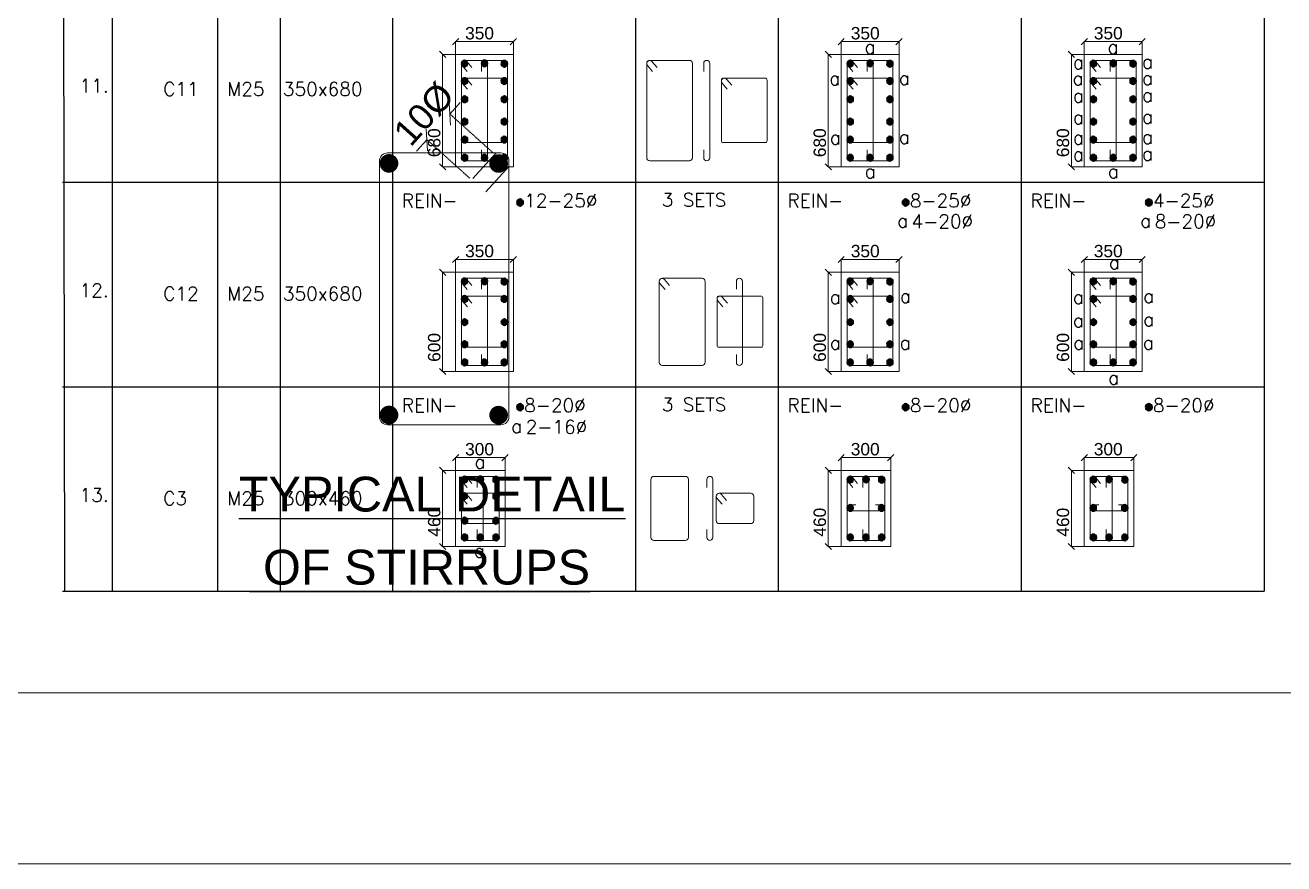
# Model space of a CAD drawing. Header units: inches. Extents: x 719368 to 9005052, y -3573818 to 446967.
# Drawn here: x 4516526 to 4542799, y -1885771 to -1868261 of the extents above; entities that cross this region are included whole.
import ezdxf
from ezdxf.enums import TextEntityAlignment as Align

# ---------------------------------------------------------------- set-up
doc = ezdxf.new("R2010")
doc.units = ezdxf.units.IN
doc.header["$LTSCALE"] = 20
doc.header["$MEASUREMENT"] = 0
doc.header["$PDMODE"] = 3
doc.linetypes.add('DASHED2', pattern=[0.375, 0.25, -0.125])
doc.layers.get('Defpoints').update_dxf_attribs({"lineweight": 25})
for name, color, linetype, lineweight in [('bar1', 42, 'Continuous', 20), ('bars', 42, 'Continuous', 40), ('COLUMN', 2, 'Continuous', 25), ('COLUMN NO.', 3, 'Continuous', 15), ('DIM', 7, 'Continuous', 13), ('DIM.', 32, 'Continuous', 13), ('FORMET', 4, 'Continuous', 25), ('Sheet', 7, 'Continuous', 35), ('STAIR', 4, 'Continuous', 25), ('STEEL', 1, 'Continuous', 35), ('stirrups', 2, 'Continuous', 15), ('Text', 7, 'Continuous', 15), ('TEXT-20', 2, 'Continuous', 25), ('WALL', 1, 'Continuous', 18)]:
    doc.layers.add(name, color=color, linetype=linetype, lineweight=lineweight)
doc.styles.add('BOLD', font='arial.ttf')
doc.styles.add('ROMANS', font='romans.shx')
doc.dimstyles.new('Copy of S3', dxfattribs={"dimtxt": 200, "dimasz": 150, "dimexe": 5, "dimexo": 5, "dimgap": 50, "dimtad": 1, "dimjust": 1, "dimdec": 0, "dimzin": 3, "dimdsep": 46, "dimtxsty": 'BOLD', "dimblk1": 'OBLIQUE', "dimblk2": 'OBLIQUE', "dimsah": 1, "dimcen": 0.0625, "dimdle": 5, "dimclrd": 230, "dimclre": 251, "dimclrt": 2, "dimadec": 0, "dimazin": 0, "dimtfac": 1, "dimtdec": 0, "dimtix": 1, "dimtofl": 0, "dimtmove": 2, "dimatfit": 3, "dimfxl": 0, "dimtolj": 1, "dimtzin": 2, "dimlwd": -1, "dimlwe": -1, "dimarcsym": 0})

# ---------------------------------------------------------------- blocks, each defined once
blk = doc.blocks.new('_Oblique')
at = {"layer": 'STAIR', "color": 0, "lineweight": -2}
blk.add_line((-0.5, -0.5), (0.5, 0.5), dxfattribs=at)
blk = doc.blocks.new('*D20')
at = {"layer": 'Defpoints', "color": 0, "transparency": 16777216}
for p in [(388770, -600162), (389188, -600537), (388966, -600785)]:
    blk.add_point(p, dxfattribs=at)
at = {"layer": 'DIM', "color": 230, "transparency": 16777216}
for p, q in [((388770, -600162), (388870, -600050)), ((388547, -600410), (388447, -600521))]:
    blk.add_line(p, q, dxfattribs=at)
at = {"layer": 'DIM', "color": 251, "linetype": 'DASHED2', "transparency": 16777216}
for p, q in [((389185, -600534), (388766, -600158)), ((388962, -600782), (388544, -600406))]:
    blk.add_line(p, q, dxfattribs=at)
at = {"layer": 'DIM', "color": 230, "transparency": 16777216, "xscale": 150, "yscale": 150, "zscale": 150}
for p, rotation in [((388770, -600162), 228.1000960771148), ((388547, -600410), 48.10009607711483)]:
    blk.add_blockref('_Oblique', p, dxfattribs=dict(at, rotation=rotation))
at = {"layer": 'DIM', "color": 2, "transparency": 16777216, "insert": (388521, -600162), "char_height": 250, "attachment_point": 5, "rotation": 48.1001, "style": 'BOLD'}
blk.add_mtext('\\A1;10%%C', dxfattribs=at)
blk = doc.blocks.new('d')
at = {"layer": 'STEEL'}
blk.add_hatch(color=256, dxfattribs=at).paths.add_polyline_path([(2, 0, 1), (-2, 0, 1)])
blk.add_lwpolyline([(-2, 0, 1), (2, 0, 1)], format="xyb", close=True, dxfattribs=at)
blk = doc.blocks.new('*D427')
at = {"layer": 'Defpoints', "color": 0, "transparency": 16777216}
for p in [(560622, -1044150), (559923, -1044466), (560622, -1044466)]:
    blk.add_point(p, dxfattribs=at)
at = {"layer": 'DIM', "color": 230, "transparency": 16777216}
blk.add_line((560627, -1044150), (559918, -1044150), dxfattribs=at)
at = {"layer": 'DIM', "color": 251, "linetype": 'DASHED2', "transparency": 16777216}
for p, q in [((559923, -1044461), (559923, -1044145)), ((560622, -1044461), (560622, -1044145))]:
    blk.add_line(p, q, dxfattribs=at)
at = {"layer": 'DIM', "color": 230, "transparency": 16777216, "xscale": 75, "yscale": 75, "zscale": 75, "rotation": 180}
blk.add_blockref('_Oblique', (559923, -1044150), dxfattribs=at)
at = {"layer": 'DIM', "color": 230, "transparency": 16777216, "xscale": 75, "yscale": 75, "zscale": 75}
blk.add_blockref('_Oblique', (560622, -1044150), dxfattribs=at)
at = {"layer": 'DIM', "color": 2, "transparency": 16777216, "insert": (560213, -1044049), "char_height": 150, "attachment_point": 5, "style": 'BOLD'}
blk.add_mtext('\\A1;350', dxfattribs=at)
blk = doc.blocks.new('*D428')
at = {"layer": 'Defpoints', "color": 0, "transparency": 16777216}
for p in [(559766, -1044305), (559923, -1044305), (559923, -1045665)]:
    blk.add_point(p, dxfattribs=at)
at = {"layer": 'DIM', "color": 251, "linetype": 'DASHED2', "transparency": 16777216}
for p, q in [((559918, -1044305), (559761, -1044305)), ((559918, -1045665), (559761, -1045665))]:
    blk.add_line(p, q, dxfattribs=at)
at = {"layer": 'DIM', "color": 230, "transparency": 16777216}
blk.add_line((559766, -1044300), (559766, -1045670), dxfattribs=at)
at = {"layer": 'DIM', "color": 230, "transparency": 16777216, "xscale": 75, "yscale": 75, "zscale": 75}
for p, rotation in [((559766, -1044305), 90), ((559766, -1045665), 270)]:
    blk.add_blockref('_Oblique', p, dxfattribs=dict(at, rotation=rotation))
at = {"layer": 'DIM', "color": 2, "transparency": 16777216, "insert": (559665, -1045374), "char_height": 150, "attachment_point": 5, "rotation": 90, "style": 'BOLD'}
blk.add_mtext('\\A1;680', dxfattribs=at)
blk = doc.blocks.new('*D407')
at = {"layer": 'Defpoints', "color": 0, "transparency": 16777216}
for p in [(565289, -1044150), (564589, -1044466), (565289, -1044466)]:
    blk.add_point(p, dxfattribs=at)
at = {"layer": 'DIM', "color": 230, "transparency": 16777216}
blk.add_line((565294, -1044150), (564584, -1044150), dxfattribs=at)
at = {"layer": 'DIM', "color": 251, "linetype": 'DASHED2', "transparency": 16777216}
for p, q in [((564589, -1044461), (564589, -1044145)), ((565289, -1044461), (565289, -1044145))]:
    blk.add_line(p, q, dxfattribs=at)
at = {"layer": 'DIM', "color": 230, "transparency": 16777216, "xscale": 75, "yscale": 75, "zscale": 75, "rotation": 180}
blk.add_blockref('_Oblique', (564589, -1044150), dxfattribs=at)
at = {"layer": 'DIM', "color": 230, "transparency": 16777216, "xscale": 75, "yscale": 75, "zscale": 75}
blk.add_blockref('_Oblique', (565289, -1044150), dxfattribs=at)
at = {"layer": 'DIM', "color": 2, "transparency": 16777216, "insert": (564880, -1044049), "char_height": 150, "attachment_point": 5, "style": 'BOLD'}
blk.add_mtext('\\A1;350', dxfattribs=at)
blk = doc.blocks.new('*D408')
at = {"layer": 'Defpoints', "color": 0, "transparency": 16777216}
for p in [(564433, -1044305), (564589, -1044305), (564589, -1045665)]:
    blk.add_point(p, dxfattribs=at)
at = {"layer": 'DIM', "color": 251, "linetype": 'DASHED2', "transparency": 16777216}
for p, q in [((564584, -1044305), (564428, -1044305)), ((564584, -1045665), (564428, -1045665))]:
    blk.add_line(p, q, dxfattribs=at)
at = {"layer": 'DIM', "color": 230, "transparency": 16777216}
blk.add_line((564433, -1044300), (564433, -1045670), dxfattribs=at)
at = {"layer": 'DIM', "color": 230, "transparency": 16777216, "xscale": 75, "yscale": 75, "zscale": 75}
for p, rotation in [((564433, -1044305), 90), ((564433, -1045665), 270)]:
    blk.add_blockref('_Oblique', p, dxfattribs=dict(at, rotation=rotation))
at = {"layer": 'DIM', "color": 2, "transparency": 16777216, "insert": (564331, -1045374), "char_height": 150, "attachment_point": 5, "rotation": 90, "style": 'BOLD'}
blk.add_mtext('\\A1;680', dxfattribs=at)
blk = doc.blocks.new('*D409')
at = {"layer": 'Defpoints', "color": 0, "transparency": 16777216}
for p in [(568231, -1044150), (567531, -1044466), (568231, -1044466)]:
    blk.add_point(p, dxfattribs=at)
at = {"layer": 'DIM', "color": 230, "transparency": 16777216}
blk.add_line((568236, -1044150), (567526, -1044150), dxfattribs=at)
at = {"layer": 'DIM', "color": 251, "linetype": 'DASHED2', "transparency": 16777216}
for p, q in [((567531, -1044461), (567531, -1044145)), ((568231, -1044461), (568231, -1044145))]:
    blk.add_line(p, q, dxfattribs=at)
at = {"layer": 'DIM', "color": 230, "transparency": 16777216, "xscale": 75, "yscale": 75, "zscale": 75, "rotation": 180}
blk.add_blockref('_Oblique', (567531, -1044150), dxfattribs=at)
at = {"layer": 'DIM', "color": 230, "transparency": 16777216, "xscale": 75, "yscale": 75, "zscale": 75}
blk.add_blockref('_Oblique', (568231, -1044150), dxfattribs=at)
at = {"layer": 'DIM', "color": 2, "transparency": 16777216, "insert": (567821, -1044049), "char_height": 150, "attachment_point": 5, "style": 'BOLD'}
blk.add_mtext('\\A1;350', dxfattribs=at)
blk = doc.blocks.new('*D410')
at = {"layer": 'Defpoints', "color": 0, "transparency": 16777216}
for p in [(567375, -1044305), (567531, -1044305), (567531, -1045665)]:
    blk.add_point(p, dxfattribs=at)
at = {"layer": 'DIM', "color": 251, "linetype": 'DASHED2', "transparency": 16777216}
for p, q in [((567526, -1044305), (567370, -1044305)), ((567526, -1045665), (567370, -1045665))]:
    blk.add_line(p, q, dxfattribs=at)
at = {"layer": 'DIM', "color": 230, "transparency": 16777216}
blk.add_line((567375, -1044300), (567375, -1045670), dxfattribs=at)
at = {"layer": 'DIM', "color": 230, "transparency": 16777216, "xscale": 75, "yscale": 75, "zscale": 75}
for p, rotation in [((567375, -1044305), 90), ((567375, -1045665), 270)]:
    blk.add_blockref('_Oblique', p, dxfattribs=dict(at, rotation=rotation))
at = {"layer": 'DIM', "color": 2, "transparency": 16777216, "insert": (567273, -1045374), "char_height": 150, "attachment_point": 5, "rotation": 90, "style": 'BOLD'}
blk.add_mtext('\\A1;680', dxfattribs=at)
blk = doc.blocks.new('*D411')
at = {"layer": 'Defpoints', "color": 0, "transparency": 16777216}
for p in [(560622, -1046787), (559923, -1047103), (560622, -1047103)]:
    blk.add_point(p, dxfattribs=at)
at = {"layer": 'DIM', "color": 230, "transparency": 16777216}
blk.add_line((560627, -1046787), (559918, -1046787), dxfattribs=at)
at = {"layer": 'DIM', "color": 251, "linetype": 'DASHED2', "transparency": 16777216}
for p, q in [((559923, -1047098), (559923, -1046782)), ((560622, -1047098), (560622, -1046782))]:
    blk.add_line(p, q, dxfattribs=at)
at = {"layer": 'DIM', "color": 230, "transparency": 16777216, "xscale": 75, "yscale": 75, "zscale": 75, "rotation": 180}
blk.add_blockref('_Oblique', (559923, -1046787), dxfattribs=at)
at = {"layer": 'DIM', "color": 230, "transparency": 16777216, "xscale": 75, "yscale": 75, "zscale": 75}
blk.add_blockref('_Oblique', (560622, -1046787), dxfattribs=at)
at = {"layer": 'DIM', "color": 2, "transparency": 16777216, "insert": (560213, -1046686), "char_height": 150, "attachment_point": 5, "style": 'BOLD'}
blk.add_mtext('\\A1;350', dxfattribs=at)
blk = doc.blocks.new('*D412')
at = {"layer": 'Defpoints', "color": 0, "transparency": 16777216}
for p in [(559766, -1046942), (559923, -1046942), (559923, -1048142)]:
    blk.add_point(p, dxfattribs=at)
at = {"layer": 'DIM', "color": 251, "linetype": 'DASHED2', "transparency": 16777216}
for p, q in [((559918, -1046942), (559761, -1046942)), ((559918, -1048142), (559761, -1048142))]:
    blk.add_line(p, q, dxfattribs=at)
at = {"layer": 'DIM', "color": 230, "transparency": 16777216}
blk.add_line((559766, -1046937), (559766, -1048147), dxfattribs=at)
at = {"layer": 'DIM', "color": 230, "transparency": 16777216, "xscale": 75, "yscale": 75, "zscale": 75}
for p, rotation in [((559766, -1046942), 90), ((559766, -1048142), 270)]:
    blk.add_blockref('_Oblique', p, dxfattribs=dict(at, rotation=rotation))
at = {"layer": 'DIM', "color": 2, "transparency": 16777216, "insert": (559665, -1047851), "char_height": 150, "attachment_point": 5, "rotation": 90, "style": 'BOLD'}
blk.add_mtext('\\A1;600', dxfattribs=at)
blk = doc.blocks.new('*D413')
at = {"layer": 'Defpoints', "color": 0, "transparency": 16777216}
for p in [(565289, -1046787), (564589, -1047103), (565289, -1047103)]:
    blk.add_point(p, dxfattribs=at)
at = {"layer": 'DIM', "color": 230, "transparency": 16777216}
blk.add_line((565294, -1046787), (564584, -1046787), dxfattribs=at)
at = {"layer": 'DIM', "color": 251, "linetype": 'DASHED2', "transparency": 16777216}
for p, q in [((564589, -1047098), (564589, -1046782)), ((565289, -1047098), (565289, -1046782))]:
    blk.add_line(p, q, dxfattribs=at)
at = {"layer": 'DIM', "color": 230, "transparency": 16777216, "xscale": 75, "yscale": 75, "zscale": 75, "rotation": 180}
blk.add_blockref('_Oblique', (564589, -1046787), dxfattribs=at)
at = {"layer": 'DIM', "color": 230, "transparency": 16777216, "xscale": 75, "yscale": 75, "zscale": 75}
blk.add_blockref('_Oblique', (565289, -1046787), dxfattribs=at)
at = {"layer": 'DIM', "color": 2, "transparency": 16777216, "insert": (564880, -1046686), "char_height": 150, "attachment_point": 5, "style": 'BOLD'}
blk.add_mtext('\\A1;350', dxfattribs=at)
blk = doc.blocks.new('*D414')
at = {"layer": 'Defpoints', "color": 0, "transparency": 16777216}
for p in [(564433, -1046942), (564589, -1046942), (564589, -1048142)]:
    blk.add_point(p, dxfattribs=at)
at = {"layer": 'DIM', "color": 251, "linetype": 'DASHED2', "transparency": 16777216}
for p, q in [((564584, -1046942), (564428, -1046942)), ((564584, -1048142), (564428, -1048142))]:
    blk.add_line(p, q, dxfattribs=at)
at = {"layer": 'DIM', "color": 230, "transparency": 16777216}
blk.add_line((564433, -1046937), (564433, -1048147), dxfattribs=at)
at = {"layer": 'DIM', "color": 230, "transparency": 16777216, "xscale": 75, "yscale": 75, "zscale": 75}
for p, rotation in [((564433, -1046942), 90), ((564433, -1048142), 270)]:
    blk.add_blockref('_Oblique', p, dxfattribs=dict(at, rotation=rotation))
at = {"layer": 'DIM', "color": 2, "transparency": 16777216, "insert": (564331, -1047851), "char_height": 150, "attachment_point": 5, "rotation": 90, "style": 'BOLD'}
blk.add_mtext('\\A1;600', dxfattribs=at)
blk = doc.blocks.new('*D405')
at = {"layer": 'Defpoints', "color": 0, "transparency": 16777216}
for p in [(568231, -1046787), (567531, -1047103), (568231, -1047103)]:
    blk.add_point(p, dxfattribs=at)
at = {"layer": 'DIM', "color": 230, "transparency": 16777216}
blk.add_line((568236, -1046787), (567526, -1046787), dxfattribs=at)
at = {"layer": 'DIM', "color": 251, "linetype": 'DASHED2', "transparency": 16777216}
for p, q in [((567531, -1047098), (567531, -1046782)), ((568231, -1047098), (568231, -1046782))]:
    blk.add_line(p, q, dxfattribs=at)
at = {"layer": 'DIM', "color": 230, "transparency": 16777216, "xscale": 75, "yscale": 75, "zscale": 75, "rotation": 180}
blk.add_blockref('_Oblique', (567531, -1046787), dxfattribs=at)
at = {"layer": 'DIM', "color": 230, "transparency": 16777216, "xscale": 75, "yscale": 75, "zscale": 75}
blk.add_blockref('_Oblique', (568231, -1046787), dxfattribs=at)
at = {"layer": 'DIM', "color": 2, "transparency": 16777216, "insert": (567821, -1046686), "char_height": 150, "attachment_point": 5, "style": 'BOLD'}
blk.add_mtext('\\A1;350', dxfattribs=at)
blk = doc.blocks.new('*D406')
at = {"layer": 'Defpoints', "color": 0, "transparency": 16777216}
for p in [(567375, -1046942), (567531, -1046942), (567531, -1048142)]:
    blk.add_point(p, dxfattribs=at)
at = {"layer": 'DIM', "color": 251, "linetype": 'DASHED2', "transparency": 16777216}
for p, q in [((567526, -1046942), (567370, -1046942)), ((567526, -1048142), (567370, -1048142))]:
    blk.add_line(p, q, dxfattribs=at)
at = {"layer": 'DIM', "color": 230, "transparency": 16777216}
blk.add_line((567375, -1046937), (567375, -1048147), dxfattribs=at)
at = {"layer": 'DIM', "color": 230, "transparency": 16777216, "xscale": 75, "yscale": 75, "zscale": 75}
for p, rotation in [((567375, -1046942), 90), ((567375, -1048142), 270)]:
    blk.add_blockref('_Oblique', p, dxfattribs=dict(at, rotation=rotation))
at = {"layer": 'DIM', "color": 2, "transparency": 16777216, "insert": (567273, -1047851), "char_height": 150, "attachment_point": 5, "rotation": 90, "style": 'BOLD'}
blk.add_mtext('\\A1;600', dxfattribs=at)
blk = doc.blocks.new('*D477')
at = {"layer": 'Defpoints', "color": 0, "transparency": 16777216}
for p in [(560522, -1049185), (559923, -1049501), (560522, -1049501)]:
    blk.add_point(p, dxfattribs=at)
at = {"layer": 'DIM', "color": 230, "transparency": 16777216}
blk.add_line((560527, -1049185), (559918, -1049185), dxfattribs=at)
at = {"layer": 'DIM', "color": 251, "linetype": 'DASHED2', "transparency": 16777216}
for p, q in [((559923, -1049496), (559923, -1049180)), ((560522, -1049496), (560522, -1049180))]:
    blk.add_line(p, q, dxfattribs=at)
at = {"layer": 'DIM', "color": 230, "transparency": 16777216, "xscale": 75, "yscale": 75, "zscale": 75, "rotation": 180}
blk.add_blockref('_Oblique', (559923, -1049185), dxfattribs=at)
at = {"layer": 'DIM', "color": 230, "transparency": 16777216, "xscale": 75, "yscale": 75, "zscale": 75}
blk.add_blockref('_Oblique', (560522, -1049185), dxfattribs=at)
at = {"layer": 'DIM', "color": 2, "transparency": 16777216, "insert": (560213, -1049084), "char_height": 150, "attachment_point": 5, "style": 'BOLD'}
blk.add_mtext('\\A1;300', dxfattribs=at)
blk = doc.blocks.new('*D478')
at = {"layer": 'Defpoints', "color": 0, "transparency": 16777216}
for p in [(559766, -1049340), (559923, -1049340), (559923, -1050260)]:
    blk.add_point(p, dxfattribs=at)
at = {"layer": 'DIM', "color": 251, "linetype": 'DASHED2', "transparency": 16777216}
for p, q in [((559918, -1049340), (559761, -1049340)), ((559918, -1050260), (559761, -1050260))]:
    blk.add_line(p, q, dxfattribs=at)
at = {"layer": 'DIM', "color": 230, "transparency": 16777216}
blk.add_line((559766, -1049335), (559766, -1050265), dxfattribs=at)
at = {"layer": 'DIM', "color": 230, "transparency": 16777216, "xscale": 75, "yscale": 75, "zscale": 75}
for p, rotation in [((559766, -1049340), 90), ((559766, -1050260), 270)]:
    blk.add_blockref('_Oblique', p, dxfattribs=dict(at, rotation=rotation))
at = {"layer": 'DIM', "color": 2, "transparency": 16777216, "insert": (559665, -1049967), "char_height": 150, "attachment_point": 5, "rotation": 90, "style": 'BOLD'}
blk.add_mtext('\\A1;460', dxfattribs=at)
blk = doc.blocks.new('*D479')
at = {"layer": 'Defpoints', "color": 0, "transparency": 16777216}
for p in [(565189, -1049185), (564589, -1049501), (565189, -1049501)]:
    blk.add_point(p, dxfattribs=at)
at = {"layer": 'DIM', "color": 230, "transparency": 16777216}
blk.add_line((565194, -1049185), (564584, -1049185), dxfattribs=at)
at = {"layer": 'DIM', "color": 251, "linetype": 'DASHED2', "transparency": 16777216}
for p, q in [((564589, -1049496), (564589, -1049180)), ((565189, -1049496), (565189, -1049180))]:
    blk.add_line(p, q, dxfattribs=at)
at = {"layer": 'DIM', "color": 230, "transparency": 16777216, "xscale": 75, "yscale": 75, "zscale": 75, "rotation": 180}
blk.add_blockref('_Oblique', (564589, -1049185), dxfattribs=at)
at = {"layer": 'DIM', "color": 230, "transparency": 16777216, "xscale": 75, "yscale": 75, "zscale": 75}
blk.add_blockref('_Oblique', (565189, -1049185), dxfattribs=at)
at = {"layer": 'DIM', "color": 2, "transparency": 16777216, "insert": (564880, -1049084), "char_height": 150, "attachment_point": 5, "style": 'BOLD'}
blk.add_mtext('\\A1;300', dxfattribs=at)
blk = doc.blocks.new('*D480')
at = {"layer": 'Defpoints', "color": 0, "transparency": 16777216}
for p in [(564433, -1049340), (564589, -1049340), (564589, -1050260)]:
    blk.add_point(p, dxfattribs=at)
at = {"layer": 'DIM', "color": 251, "linetype": 'DASHED2', "transparency": 16777216}
for p, q in [((564584, -1049340), (564428, -1049340)), ((564584, -1050260), (564428, -1050260))]:
    blk.add_line(p, q, dxfattribs=at)
at = {"layer": 'DIM', "color": 230, "transparency": 16777216}
blk.add_line((564433, -1049335), (564433, -1050265), dxfattribs=at)
at = {"layer": 'DIM', "color": 230, "transparency": 16777216, "xscale": 75, "yscale": 75, "zscale": 75}
for p, rotation in [((564433, -1049340), 90), ((564433, -1050260), 270)]:
    blk.add_blockref('_Oblique', p, dxfattribs=dict(at, rotation=rotation))
at = {"layer": 'DIM', "color": 2, "transparency": 16777216, "insert": (564331, -1049967), "char_height": 150, "attachment_point": 5, "rotation": 90, "style": 'BOLD'}
blk.add_mtext('\\A1;460', dxfattribs=at)
blk = doc.blocks.new('*D481')
at = {"layer": 'Defpoints', "color": 0, "transparency": 16777216}
for p in [(568131, -1049185), (567531, -1049501), (568131, -1049501)]:
    blk.add_point(p, dxfattribs=at)
at = {"layer": 'DIM', "color": 230, "transparency": 16777216}
blk.add_line((568136, -1049185), (567526, -1049185), dxfattribs=at)
at = {"layer": 'DIM', "color": 251, "linetype": 'DASHED2', "transparency": 16777216}
for p, q in [((567531, -1049496), (567531, -1049180)), ((568131, -1049496), (568131, -1049180))]:
    blk.add_line(p, q, dxfattribs=at)
at = {"layer": 'DIM', "color": 230, "transparency": 16777216, "xscale": 75, "yscale": 75, "zscale": 75, "rotation": 180}
blk.add_blockref('_Oblique', (567531, -1049185), dxfattribs=at)
at = {"layer": 'DIM', "color": 230, "transparency": 16777216, "xscale": 75, "yscale": 75, "zscale": 75}
blk.add_blockref('_Oblique', (568131, -1049185), dxfattribs=at)
at = {"layer": 'DIM', "color": 2, "transparency": 16777216, "insert": (567821, -1049084), "char_height": 150, "attachment_point": 5, "style": 'BOLD'}
blk.add_mtext('\\A1;300', dxfattribs=at)
blk = doc.blocks.new('*D482')
at = {"layer": 'Defpoints', "color": 0, "transparency": 16777216}
for p in [(567375, -1049340), (567531, -1049340), (567531, -1050260)]:
    blk.add_point(p, dxfattribs=at)
at = {"layer": 'DIM', "color": 251, "linetype": 'DASHED2', "transparency": 16777216}
for p, q in [((567526, -1049340), (567370, -1049340)), ((567526, -1050260), (567370, -1050260))]:
    blk.add_line(p, q, dxfattribs=at)
at = {"layer": 'DIM', "color": 230, "transparency": 16777216}
blk.add_line((567375, -1049335), (567375, -1050265), dxfattribs=at)
at = {"layer": 'DIM', "color": 230, "transparency": 16777216, "xscale": 75, "yscale": 75, "zscale": 75}
for p, rotation in [((567375, -1049340), 90), ((567375, -1050260), 270)]:
    blk.add_blockref('_Oblique', p, dxfattribs=dict(at, rotation=rotation))
at = {"layer": 'DIM', "color": 2, "transparency": 16777216, "insert": (567273, -1049967), "char_height": 150, "attachment_point": 5, "rotation": 90, "style": 'BOLD'}
blk.add_mtext('\\A1;460', dxfattribs=at)
blk = doc.blocks.new('TT')
at = {"layer": 'bar1'}
for p, q in [((391509, -599853.4), (391283.8, -600101.3)), ((391636.3, -599980.1), (391411.2, -600228))]:
    blk.add_line(p, q, dxfattribs=at)
blk.add_lwpolyline([(390461.2, -602480.6), (391555.8, -602480.6, 0.4142136), (391634, -602402.4), (391634, -599931.6, 0.4142136), (391555.8, -599853.4), (390461.2, -599853.4, 0.4142136), (390383, -599931.6), (390383, -602402.4, 0.4142136)], format="xyb", close=True, dxfattribs=at)
at = {"layer": 'bars', "ltscale": 0.04, "const_width": 90.1}
for points in [[(390519.7, -599954.4, -1), (390429.6, -599954.4, -1)], [(391579.1, -599955.9, -1), (391489.1, -599955.9, -1)], [(390519.7, -602386.5, -1), (390429.6, -602386.5, -1)], [(391579.1, -602388, -1), (391489.1, -602388, -1)]]:
    blk.add_lwpolyline(points, format="xyb", close=True, dxfattribs=at)
at = {"layer": 'TEXT-20', "style": 'BOLD'}
for s, p in [('%%UTYPICAL DETAIL', (390891.4, -603151)), ('%%U OF STIRRUPS', (390772.4, -603857.4))]:
    blk.add_text(s, height=336.6, dxfattribs=at).set_placement(p, align=Align.MIDDLE)
at = {"layer": 'DIM'}
dim = blk.add_aligned_dim(p1=(391259.2, -600101.3), p2=(391481.6, -599853.4), distance=562.5, text='10%%C', dimstyle='Copy of S3', override={"dimtxt": 250}, dxfattribs=at)
dim.commit()
dim.dimension.update_dxf_attribs({"geometry": '*D20', "text_midpoint": (390814.2, -599478.3), "insert": (2293.2, 683.9)})
blk = doc.blocks.new('cs')
at = {"layer": 'FORMET', "color": 4, "ltscale": 200}
for p, q in [((555140.7, -1017819.9), (555191.6, -1050803.3)), ((566767.1, -1017819.9), (566767.1, -1050803.3)), ((569709, -1017819.9), (569709, -1050803.3)), ((555768.5, -1018601.5), (555768.5, -1050803.3)), ((557043.7, -1018601.5), (557043.7, -1050803.3)), ((557801, -1018601.5), (557801, -1050803.3)), ((559158.7, -1018601.5), (559158.7, -1050803.3)), ((562100.6, -1018601.5), (562100.6, -1050803.3)), ((563825.2, -1018601.5), (563825.2, -1050803.3)), ((555165.7, -1045849.2), (569709, -1045849.2)), ((555165.7, -1048326.3), (569709, -1048326.3)), ((555165.7, -1048326.3), (569709, -1048326.3)), ((555165.7, -1050803.3), (569709, -1050803.3))]:
    blk.add_line(p, q, dxfattribs=at)
at = {"layer": 'stirrups', "color": 5}
for p, q in [((560308.9, -1044437.9), (560308.9, -1045555.7)), ((562998.1, -1044437.9), (562998.1, -1045555.7)), ((564975.5, -1044437.9), (564975.5, -1045555.7)), ((567917.4, -1044437.9), (567917.4, -1045555.7)), ((560308.9, -1047075), (560308.9, -1048032.8)), ((563393.6, -1047075), (563393.6, -1048032.8)), ((564975.5, -1047075), (564975.5, -1048032.8)), ((567917.4, -1047075), (567917.4, -1048032.8)), ((560258.9, -1049472.9), (560258.9, -1050150.7)), ((563036.3, -1049472.9), (563036.3, -1050150.7)), ((564925.5, -1049472.9), (564925.5, -1050150.7)), ((567867.4, -1049472.9), (567867.4, -1050150.7)), ((565000.5, -1049828.6), (564697.1, -1049828.6)), ((567942.4, -1049828.6), (567639, -1049828.6))]:
    blk.add_line(p, q, dxfattribs=at)
for points in [[(560120.6, -1044464.4), (560058.4, -1044391.8, 0.4142136), (560007, -1044387.9), (560007, -1044387.9, 0.4142136), (560003, -1044439.3), (560065.3, -1044511.9)], [(560308.9, -1044509.7), (560308.9, -1044414, 0.4142136), (560272.5, -1044377.6), (560272.5, -1044377.6, 0.4142136), (560236, -1044414), (560236, -1044509.7)], [(562361.7, -1044464.4), (562299.4, -1044391.8, 0.4142136), (562248, -1044387.9), (562248, -1044387.9, 0.4142136), (562244.1, -1044439.3), (562306.4, -1044511.9)], [(562998.1, -1044509.7), (562998.1, -1044414, 0.4142136), (562961.7, -1044377.6), (562961.7, -1044377.6, 0.4142136), (562925.2, -1044414), (562925.2, -1044509.7)], [(564787.2, -1044464.4), (564724.9, -1044391.8, 0.4142136), (564673.5, -1044387.9), (564673.5, -1044387.9, 0.4142136), (564669.6, -1044439.3), (564731.8, -1044511.9)], [(564975.5, -1044509.7), (564975.5, -1044414, 0.4142136), (564939, -1044377.6), (564939, -1044377.6, 0.4142136), (564902.6, -1044414), (564902.6, -1044509.7)], [(567729.1, -1044464.4), (567666.8, -1044391.8, 0.4142136), (567615.4, -1044387.9), (567615.4, -1044387.9, 0.4142136), (567611.5, -1044439.3), (567673.7, -1044511.9)], [(567917.4, -1044509.7), (567917.4, -1044414, 0.4142136), (567880.9, -1044377.6), (567880.9, -1044377.6, 0.4142136), (567844.5, -1044414), (567844.5, -1044509.7)], [(560121.8, -1044676.7), (560059.6, -1044604.1, 0.4142136), (560008.2, -1044600.2), (560008.2, -1044600.2, 0.4142136), (560004.2, -1044651.6), (560066.5, -1044724.2)], [(563265.3, -1044676.7), (563203.1, -1044604.1, 0.4142136), (563151.7, -1044600.2), (563151.7, -1044600.2, 0.4142136), (563147.7, -1044651.6), (563210, -1044724.2)], [(564788.4, -1044676.7), (564726.1, -1044604.1, 0.4142136), (564674.7, -1044600.2), (564674.7, -1044600.2, 0.4142136), (564670.8, -1044651.6), (564733.1, -1044724.2)], [(567730.3, -1044676.7), (567668, -1044604.1, 0.4142136), (567616.6, -1044600.2), (567616.6, -1044600.2, 0.4142136), (567612.7, -1044651.6), (567674.9, -1044724.2)], [(560308.9, -1045460.1), (560308.9, -1045555.7, -0.4142136), (560272.5, -1045592.1), (560272.5, -1045592.1, -0.4142136), (560236, -1045555.7), (560236, -1045460.1)], [(562998.1, -1045460.1), (562998.1, -1045555.7, -0.4142136), (562961.7, -1045592.1), (562961.7, -1045592.1, -0.4142136), (562925.2, -1045555.7), (562925.2, -1045460.1)], [(564975.5, -1045460.1), (564975.5, -1045555.7, -0.4142136), (564939, -1045592.1), (564939, -1045592.1, -0.4142136), (564902.6, -1045555.7), (564902.6, -1045460.1)], [(567917.4, -1045460.1), (567917.4, -1045555.7, -0.4142136), (567880.9, -1045592.1), (567880.9, -1045592.1, -0.4142136), (567844.5, -1045555.7), (567844.5, -1045460.1)], [(560120.6, -1047101.5), (560058.4, -1047028.9, 0.4142136), (560007, -1047024.9), (560007, -1047024.9, 0.4142136), (560003, -1047076.3), (560065.3, -1047148.9)], [(560308.9, -1047146.7), (560308.9, -1047051.1, 0.4142136), (560272.5, -1047014.6), (560272.5, -1047014.6, 0.4142136), (560236, -1047051.1), (560236, -1047146.7)], [(562513.5, -1047101.5), (562451.2, -1047028.9, 0.4142136), (562399.8, -1047024.9), (562399.8, -1047024.9, 0.4142136), (562395.9, -1047076.3), (562458.1, -1047148.9)], [(563393.6, -1047146.7), (563393.6, -1047051.1, 0.4142136), (563357.2, -1047014.6), (563357.2, -1047014.6, 0.4142136), (563320.7, -1047051.1), (563320.7, -1047146.7)], [(564787.2, -1047101.5), (564724.9, -1047028.9, 0.4142136), (564673.5, -1047024.9), (564673.5, -1047024.9, 0.4142136), (564669.6, -1047076.3), (564731.8, -1047148.9)], [(564975.5, -1047146.7), (564975.5, -1047051.1, 0.4142136), (564939, -1047014.6), (564939, -1047014.6, 0.4142136), (564902.6, -1047051.1), (564902.6, -1047146.7)], [(567729.1, -1047101.5), (567666.8, -1047028.9, 0.4142136), (567615.4, -1047024.9), (567615.4, -1047024.9, 0.4142136), (567611.5, -1047076.3), (567673.7, -1047148.9)], [(567917.4, -1047146.7), (567917.4, -1047051.1, 0.4142136), (567880.9, -1047014.6), (567880.9, -1047014.6, 0.4142136), (567844.5, -1047051.1), (567844.5, -1047146.7)], [(560121.8, -1047313.8), (560059.6, -1047241.2, 0.4142136), (560008.2, -1047237.3), (560008.2, -1047237.3, 0.4142136), (560004.2, -1047288.7), (560066.5, -1047361.3)], [(563212.9, -1047313.8), (563150.7, -1047241.2, 0.4142136), (563099.3, -1047237.3), (563099.3, -1047237.3, 0.4142136), (563095.3, -1047288.7), (563157.6, -1047361.3)], [(564788.4, -1047313.8), (564726.1, -1047241.2, 0.4142136), (564674.7, -1047237.3), (564674.7, -1047237.3, 0.4142136), (564670.8, -1047288.7), (564733.1, -1047361.3)], [(567730.3, -1047313.8), (567668, -1047241.2, 0.4142136), (567616.6, -1047237.3), (567616.6, -1047237.3, 0.4142136), (567612.7, -1047288.7), (567674.9, -1047361.3)], [(560308.9, -1047937.1), (560308.9, -1048032.8, -0.4142136), (560272.5, -1048069.2), (560272.5, -1048069.2, -0.4142136), (560236, -1048032.8), (560236, -1047937.1)], [(563393.6, -1047937.1), (563393.6, -1048032.8, -0.4142136), (563357.2, -1048069.2), (563357.2, -1048069.2, -0.4142136), (563320.7, -1048032.8), (563320.7, -1047937.1)], [(564975.5, -1047937.1), (564975.5, -1048032.8, -0.4142136), (564939, -1048069.2), (564939, -1048069.2, -0.4142136), (564902.6, -1048032.8), (564902.6, -1047937.1)], [(567917.4, -1047937.1), (567917.4, -1048032.8, -0.4142136), (567880.9, -1048069.2), (567880.9, -1048069.2, -0.4142136), (567844.5, -1048032.8), (567844.5, -1047937.1)], [(560120.6, -1049499.4), (560058.4, -1049426.8, 0.4142136), (560007, -1049422.9), (560007, -1049422.9, 0.4142136), (560003, -1049474.3), (560065.3, -1049546.9)], [(560258.9, -1049544.7), (560258.9, -1049449, 0.4142136), (560222.5, -1049412.6), (560222.5, -1049412.6, 0.4142136), (560186, -1049449), (560186, -1049544.7)], [(563036.3, -1049544.7), (563036.3, -1049449, 0.4142136), (562999.9, -1049412.6), (562999.9, -1049412.6, 0.4142136), (562963.4, -1049449), (562963.4, -1049544.7)], [(564787.2, -1049499.4), (564724.9, -1049426.8, 0.4142136), (564673.5, -1049422.9), (564673.5, -1049422.9, 0.4142136), (564669.6, -1049474.3), (564731.8, -1049546.9)], [(564925.5, -1049544.7), (564925.5, -1049449, 0.4142136), (564889, -1049412.6), (564889, -1049412.6, 0.4142136), (564852.6, -1049449), (564852.6, -1049544.7)], [(567729.1, -1049499.4), (567666.8, -1049426.8, 0.4142136), (567615.4, -1049422.9), (567615.4, -1049422.9, 0.4142136), (567611.5, -1049474.3), (567673.7, -1049546.9)], [(567867.4, -1049544.7), (567867.4, -1049449, 0.4142136), (567830.9, -1049412.6), (567830.9, -1049412.6, 0.4142136), (567794.5, -1049449), (567794.5, -1049544.7)], [(560120.6, -1049702.3), (560058.4, -1049629.7, 0.4142136), (560007, -1049625.8), (560007, -1049625.8, 0.4142136), (560003, -1049677.2), (560065.3, -1049749.8)], [(563202.9, -1049702.3), (563140.6, -1049629.7, 0.4142136), (563089.2, -1049625.8), (563089.2, -1049625.8, 0.4142136), (563085.3, -1049677.2), (563147.5, -1049749.8)], [(564792.7, -1049828.6), (564697.1, -1049828.6, -0.4142136), (564660.7, -1049792.1), (564660.7, -1049792.1, -0.4142136), (564697.1, -1049755.7), (564766.5, -1049755.7)], [(564928.7, -1049828.6), (565079.4, -1049828.6, 0.4142136), (565115.8, -1049792.1), (565115.8, -1049792.1, 0.4142136), (565079.4, -1049755.7), (565004, -1049755.7)], [(567734.6, -1049828.6), (567639, -1049828.6, -0.4142136), (567602.5, -1049792.1), (567602.5, -1049792.1, -0.4142136), (567639, -1049755.7), (567708.3, -1049755.7)], [(567870.6, -1049828.6), (568021.2, -1049828.6, 0.4142136), (568057.7, -1049792.1), (568057.7, -1049792.1, 0.4142136), (568021.2, -1049755.7), (567945.9, -1049755.7)], [(560258.9, -1050055.1), (560258.9, -1050150.7, -0.4142136), (560222.5, -1050187.1), (560222.5, -1050187.1, -0.4142136), (560186, -1050150.7), (560186, -1050055.1)], [(563036.3, -1050055.1), (563036.3, -1050150.7, -0.4142136), (562999.9, -1050187.1), (562999.9, -1050187.1, -0.4142136), (562963.4, -1050150.7), (562963.4, -1050055.1)], [(564925.5, -1050055.1), (564925.5, -1050150.7, -0.4142136), (564889, -1050187.1), (564889, -1050187.1, -0.4142136), (564852.6, -1050150.7), (564852.6, -1050055.1)], [(567867.4, -1050055.1), (567867.4, -1050150.7, -0.4142136), (567830.9, -1050187.1), (567830.9, -1050187.1, -0.4142136), (567794.5, -1050150.7), (567794.5, -1050055.1)]]:
    blk.add_lwpolyline(points, format="xyb", dxfattribs=at)
for points in [[(560032.5, -1044377.6), (560512.5, -1044377.6, -0.4142136), (560549.4, -1044414.5), (560549.4, -1045555.2, -0.4142136), (560512.5, -1045592.1), (560032.5, -1045592.1, -0.4142136), (559995.5, -1045555.2), (559995.5, -1044414.5, -0.4142136)], [(562273.6, -1044377.6), (562753.6, -1044377.6, -0.4142136), (562790.5, -1044414.5), (562790.5, -1045555.2, -0.4142136), (562753.6, -1045592.1), (562273.6, -1045592.1, -0.4142136), (562236.6, -1045555.2), (562236.6, -1044414.5, -0.4142136)], [(564699, -1044377.6), (565179, -1044377.6, -0.4142136), (565216, -1044414.5), (565216, -1045555.2, -0.4142136), (565179, -1045592.1), (564699, -1045592.1, -0.4142136), (564662.1, -1045555.2), (564662.1, -1044414.5, -0.4142136)], [(567640.9, -1044377.6), (568120.9, -1044377.6, -0.4142136), (568157.9, -1044414.5), (568157.9, -1045555.2, -0.4142136), (568120.9, -1045592.1), (567640.9, -1045592.1, -0.4142136), (567604, -1045555.2), (567604, -1044414.5, -0.4142136)], [(560015.5, -1044592.2), (560524.4, -1044592.2, -0.4142136), (560549.4, -1044617.2), (560549.4, -1045352.6, -0.4142136), (560529.4, -1045372.6), (560015.5, -1045372.6, -0.4142136), (559995.5, -1045352.6), (559995.5, -1044612.2, -0.4142136)], [(563159.1, -1044592.2), (563667.9, -1044592.2, -0.4142136), (563692.9, -1044617.2), (563692.9, -1045352.6, -0.4142136), (563672.9, -1045372.6), (563159.1, -1045372.6, -0.4142136), (563139.1, -1045352.6), (563139.1, -1044612.2, -0.4142136)], [(564682.1, -1044592.2), (565191, -1044592.2, -0.4142136), (565216, -1044617.2), (565216, -1045352.6, -0.4142136), (565196, -1045372.6), (564682.1, -1045372.6, -0.4142136), (564662.1, -1045352.6), (564662.1, -1044612.2, -0.4142136)], [(567624, -1044592.2), (568132.9, -1044592.2, -0.4142136), (568157.9, -1044617.2), (568157.9, -1045352.6, -0.4142136), (568137.9, -1045372.6), (567624, -1045372.6, -0.4142136), (567604, -1045352.6), (567604, -1044612.2, -0.4142136)], [(560032.5, -1047014.6), (560512.5, -1047014.6, -0.4142136), (560549.4, -1047051.6), (560549.4, -1048032.3, -0.4142136), (560512.5, -1048069.2), (560032.5, -1048069.2, -0.4142136), (559995.5, -1048032.3), (559995.5, -1047051.6, -0.4142136)], [(562425.3, -1047014.6), (562905.3, -1047014.6, -0.4142136), (562942.3, -1047051.6), (562942.3, -1048032.3, -0.4142136), (562905.3, -1048069.2), (562425.3, -1048069.2, -0.4142136), (562388.4, -1048032.3), (562388.4, -1047051.6, -0.4142136)], [(564699, -1047014.6), (565179, -1047014.6, -0.4142136), (565216, -1047051.6), (565216, -1048032.3, -0.4142136), (565179, -1048069.2), (564699, -1048069.2, -0.4142136), (564662.1, -1048032.3), (564662.1, -1047051.6, -0.4142136)], [(567640.9, -1047014.6), (568120.9, -1047014.6, -0.4142136), (568157.9, -1047051.6), (568157.9, -1048032.3, -0.4142136), (568120.9, -1048069.2), (567640.9, -1048069.2, -0.4142136), (567604, -1048032.3), (567604, -1047051.6, -0.4142136)], [(560015.5, -1047229.2), (560524.4, -1047229.2, -0.4142136), (560549.4, -1047254.2), (560549.4, -1047829.6, -0.4142136), (560529.4, -1047849.6), (560015.5, -1047849.6, -0.4142136), (559995.5, -1047829.6), (559995.5, -1047249.2, -0.4142136)], [(563106.6, -1047229.2), (563615.5, -1047229.2, -0.4142136), (563640.5, -1047254.2), (563640.5, -1047829.6, -0.4142136), (563620.5, -1047849.6), (563106.6, -1047849.6, -0.4142136), (563086.6, -1047829.6), (563086.6, -1047249.2, -0.4142136)], [(564682.1, -1047229.2), (565191, -1047229.2, -0.4142136), (565216, -1047254.2), (565216, -1047829.6, -0.4142136), (565196, -1047849.6), (564682.1, -1047849.6, -0.4142136), (564662.1, -1047829.6), (564662.1, -1047249.2, -0.4142136)], [(567624, -1047229.2), (568132.9, -1047229.2, -0.4142136), (568157.9, -1047254.2), (568157.9, -1047829.6, -0.4142136), (568137.9, -1047849.6), (567624, -1047849.6, -0.4142136), (567604, -1047829.6), (567604, -1047249.2, -0.4142136)], [(560032.5, -1049412.6), (560412.5, -1049412.6, -0.4142136), (560449.4, -1049449.5), (560449.4, -1050150.2, -0.4142136), (560412.5, -1050187.1), (560032.5, -1050187.1, -0.4142136), (559995.5, -1050150.2), (559995.5, -1049449.5, -0.4142136)], [(562322.8, -1049412.6), (562702.8, -1049412.6, -0.4142136), (562739.7, -1049449.5), (562739.7, -1050150.2, -0.4142136), (562702.8, -1050187.1), (562322.8, -1050187.1, -0.4142136), (562285.9, -1050150.2), (562285.9, -1049449.5, -0.4142136)], [(564699, -1049412.6), (565079, -1049412.6, -0.4142136), (565116, -1049449.5), (565116, -1050150.2, -0.4142136), (565079, -1050187.1), (564699, -1050187.1, -0.4142136), (564662.1, -1050150.2), (564662.1, -1049449.5, -0.4142136)], [(567640.9, -1049412.6), (568020.9, -1049412.6, -0.4142136), (568057.9, -1049449.5), (568057.9, -1050150.2, -0.4142136), (568020.9, -1050187.1), (567640.9, -1050187.1, -0.4142136), (567604, -1050150.2), (567604, -1049449.5, -0.4142136)], [(560032.5, -1049615.5), (560412.5, -1049615.5, -0.4142136), (560449.4, -1049652.4), (560449.4, -1049947.3, -0.4142136), (560412.5, -1049984.3), (560032.5, -1049984.3, -0.4142136), (559995.5, -1049947.3), (559995.5, -1049652.4, -0.4142136)], [(563114.7, -1049615.5), (563494.7, -1049615.5, -0.4142136), (563531.7, -1049652.4), (563531.7, -1049947.3, -0.4142136), (563494.7, -1049984.3), (563114.7, -1049984.3, -0.4142136), (563077.8, -1049947.3), (563077.8, -1049652.4, -0.4142136)]]:
    blk.add_lwpolyline(points, format="xyb", close=True, dxfattribs=at)
at = {"layer": 'WALL'}
for points in [[(559922.6, -1044304.7), (560622.3, -1044304.7), (560622.3, -1045665), (559922.6, -1045665)], [(564589.2, -1044304.7), (565288.9, -1044304.7), (565288.9, -1045665), (564589.2, -1045665)], [(567531.1, -1044304.7), (568230.8, -1044304.7), (568230.8, -1045665), (567531.1, -1045665)], [(559922.6, -1046941.7), (560622.3, -1046941.7), (560622.3, -1048142.1), (559922.6, -1048142.1)], [(564589.2, -1046941.7), (565288.9, -1046941.7), (565288.9, -1048142.1), (564589.2, -1048142.1)], [(567531.1, -1046941.7), (568230.8, -1046941.7), (568230.8, -1048142.1), (567531.1, -1048142.1)], [(559922.6, -1049339.7), (560522.3, -1049339.7), (560522.3, -1050260), (559922.6, -1050260)], [(564589.2, -1049339.7), (565188.9, -1049339.7), (565188.9, -1050260), (564589.2, -1050260)], [(567531.1, -1049339.7), (568130.8, -1049339.7), (568130.8, -1050260), (567531.1, -1050260)]]:
    blk.add_lwpolyline(points, close=True, dxfattribs=at)
at = {"layer": 'DIM.', "xscale": 18.22500000009313, "yscale": 18.22500000009313, "zscale": 18.22500000009086}
for p in [(560030.7, -1044415.5), (560273.1, -1044414), (560513.1, -1044417.1), (564697.2, -1044415.5), (564939.6, -1044414), (565179.6, -1044417.1), (567639.1, -1044415.5), (567881.5, -1044414), (568121.5, -1044417.1), (560031.9, -1044627.9), (560512.9, -1044627.9), (564698.5, -1044627.9), (565179.4, -1044627.9), (567640.3, -1044627.9), (568121.3, -1044627.9), (560032.2, -1044847.3), (560513.2, -1044847.3), (564698.7, -1044847.3), (565179.7, -1044847.3), (567640.6, -1044847.3), (568121.6, -1044847.3), (560032.2, -1045117.9), (560513.2, -1045117.9), (564698.7, -1045117.9), (565179.7, -1045117.9), (567640.6, -1045117.9), (568121.6, -1045117.9), (560031.9, -1045335.8), (560512.9, -1045335.8), (564698.5, -1045335.8), (565179.4, -1045335.8), (567640.3, -1045335.8), (568121.3, -1045335.8), (560032, -1045555.2), (560272.5, -1045555.7), (560512.5, -1045555.7), (564698.5, -1045555.2), (564939, -1045555.7), (565179, -1045555.7), (567640.4, -1045555.2), (567880.9, -1045555.7), (568120.9, -1045555.7), (560030.7, -1047052.6), (560273.1, -1047051.1), (560513.1, -1047054.2), (564697.2, -1047052.6), (564939.6, -1047051.1), (565179.6, -1047054.2), (567639.1, -1047052.6), (567881.5, -1047051.1), (568121.5, -1047054.2), (560031.9, -1047264.9), (560512.9, -1047264.9), (564698.5, -1047264.9), (565179.4, -1047264.9), (567640.3, -1047264.9), (568121.3, -1047264.9), (560032.2, -1047545.6), (560513.2, -1047545.6), (564698.7, -1047545.6), (565179.7, -1047545.6), (567640.6, -1047545.6), (568121.6, -1047545.6), (560031.9, -1047812.8), (560512.9, -1047812.8), (564698.5, -1047812.8), (565179.4, -1047812.8), (567640.3, -1047812.8), (568121.3, -1047812.8), (560032, -1048032.3), (560272.5, -1048032.8), (560512.5, -1048032.8), (564698.5, -1048032.3), (564939, -1048032.8), (565179, -1048032.8), (567640.4, -1048032.3), (567880.9, -1048032.8), (568120.9, -1048032.8), (560030.7, -1049450.5), (560223.1, -1049449), (560413.1, -1049452.1), (564697.2, -1049450.5), (564889.6, -1049449), (565079.6, -1049452.1), (567639.1, -1049450.5), (567831.5, -1049449), (568021.5, -1049452.1), (560030.6, -1049651.3), (560413, -1049652.8), (564698, -1049793.6), (565078.5, -1049794.1), (567639.9, -1049793.6), (568020.4, -1049794.1), (560032.6, -1049946.9), (560411.7, -1049948.4), (560032, -1050150.2), (560222.5, -1050150.7), (560412.5, -1050150.7), (564698.5, -1050150.2), (564889, -1050150.7), (565079, -1050150.7), (567640.4, -1050150.2), (567830.9, -1050150.7), (568020.9, -1050150.7)]:
    blk.add_blockref('d', p, dxfattribs=at)
at = {"layer": 'Text', "xscale": 19.7437500001397, "yscale": 19.7437500001397, "zscale": 19.74375000009843}
for p in [(560702.8, -1046098), (565369.4, -1046098), (568311.2, -1046098), (560702.8, -1048575), (565369.4, -1048575), (568311.2, -1048575)]:
    blk.add_blockref('d', p, dxfattribs=at)
at = {"layer": 'COLUMN NO.', "style": 'ROMANS'}
for s, height, p in [('a', 164.2, (564869.8, -1044296.2)), ('a', 164.2, (567811.7, -1044296.2)), ('a', 164.2, (567393.4, -1044481.7)), ('a', 164.2, (568228.9, -1044474.4)), ('11.', 164.16, (555373.4, -1044764.1)), ('C11', 164.16, (556385.4, -1044806.6)), ('M25', 164.16, (557160.8, -1044806.6)), ('350x680', 164.16, (557833.8, -1044806.6)), ('a', 164.2, (564445.1, -1044677)), ('a', 164.2, (565287.4, -1044672.8)), ('a', 164.2, (567387, -1044677)), ('a', 164.2, (568229.3, -1044672.8)), ('a', 164.2, (567393.4, -1044885.9)), ('a', 164.2, (568228.9, -1044878.6)), ('a', 164.2, (567393.4, -1045148.1)), ('a', 164.2, (568228.9, -1045140.8)), ('a', 164.2, (564451.5, -1045393.5)), ('a', 164.2, (565287, -1045386.2)), ('a', 164.2, (567393.4, -1045393.5)), ('a', 164.2, (568228.9, -1045386.2)), ('a', 164.2, (567393.4, -1045595.2)), ('a', 164.2, (568228.9, -1045587.9)), ('a', 164.2, (564873, -1045801.5)), ('a', 164.2, (567814.9, -1045801.5)), ('REIN-', 164.16, (559272.6, -1046156.3)), ('12-25%%C', 164.16, (560753.5, -1046155.6)), ('3 SETS', 164.16, (562418.2, -1046147.1)), ('REIN-', 164.16, (563939.2, -1046156.3)), ('8-25%%C', 164.16, (565420.1, -1046155.6)), ('REIN-', 164.16, (566881, -1046156.3)), ('4-25%%C', 164.16, (568362, -1046155.6)), ('a', 164.2, (565265.9, -1046399.9)), ('4-20%%C', 164.16, (565441.1, -1046408.4)), ('a', 164.2, (568207.7, -1046399.9)), ('8-20%%C', 164.16, (568383, -1046408.4)), ('a', 164.2, (567827.8, -1046904.8)), ('12.', 164.16, (555373.4, -1047241.2)), ('C12', 164.16, (556385.4, -1047283.7)), ('M25', 164.16, (557160.8, -1047283.7)), ('350x680', 164.16, (557833.8, -1047283.7)), ('a', 164.2, (564449.5, -1047324.5)), ('a', 164.2, (565300.2, -1047312.3)), ('a', 164.2, (567391.4, -1047324.5)), ('a', 164.2, (568242.1, -1047312.3)), ('a', 164.2, (567391.4, -1047605.6)), ('a', 164.2, (568242.1, -1047593.3)), ('a', 164.2, (564452.9, -1047875.7)), ('a', 164.2, (565296.6, -1047875.2)), ('a', 164.2, (567394.8, -1047875.7)), ('a', 164.2, (568238.5, -1047875.2)), ('a', 164.2, (567819.7, -1048300.4)), ('REIN-', 164.16, (559272.6, -1048633.4)), ('8-20%%C', 164.16, (560753.5, -1048632.7)), ('3 SETS', 164.16, (562418.2, -1048624.2)), ('REIN-', 164.16, (563939.2, -1048633.4)), ('8-20%%C', 164.16, (565420.1, -1048632.7)), ('REIN-', 164.16, (566881, -1048633.4)), ('8-20%%C', 164.16, (568362, -1048632.7)), ('a', 164.2, (560596.5, -1048886.4)), ('2-16%%C', 164.16, (560771.7, -1048894.9)), ('a', 164.2, (560150.2, -1049317.5)), ('13.', 164.16, (555373.4, -1049718.2)), ('C3', 164.16, (556385.4, -1049760.8)), ('M25', 164.16, (557160.8, -1049760.8)), ('300x460', 164.16, (557833.8, -1049760.8)), ('a', 164.2, (560142.2, -1050395.1))]:
    blk.add_text(s, height=height, dxfattribs=at).set_placement(p)
at = {"layer": 'DIM'}
for base, p1, p2, picture, middle in [((560622.3, -1044150.2), (559922.6, -1044466.2), (560622.3, -1044466.2), '*D427', (560213, -1044048.6)), ((565288.9, -1044150.2), (564589.2, -1044466.2), (565288.9, -1044466.2), '*D407', (564879.6, -1044048.6)), ((568230.8, -1044150.2), (567531.1, -1044466.2), (568230.8, -1044466.2), '*D409', (567821.5, -1044048.6)), ((560622.3, -1046787.3), (559922.6, -1047103.3), (560622.3, -1047103.3), '*D411', (560213, -1046685.6)), ((565288.9, -1046787.3), (564589.2, -1047103.3), (565288.9, -1047103.3), '*D413', (564879.6, -1046685.6)), ((568230.8, -1046787.3), (567531.1, -1047103.3), (568230.8, -1047103.3), '*D405', (567821.5, -1046685.6)), ((560522.3, -1049185.2), (559922.6, -1049501.2), (560522.3, -1049501.2), '*D477', (560213, -1049083.6)), ((565188.9, -1049185.2), (564589.2, -1049501.2), (565188.9, -1049501.2), '*D479', (564879.6, -1049083.6)), ((568130.8, -1049185.2), (567531.1, -1049501.2), (568130.8, -1049501.2), '*D481', (567821.5, -1049083.6))]:
    dim = blk.add_linear_dim(base=base, p1=p1, p2=p2, dimstyle='Copy of S3', override={"dimtxt": 150, "dimasz": 75, "dimgap": 25, "dimlfac": 0.5}, dxfattribs=at)
    dim.commit()
    dim.dimension.update_dxf_attribs({"geometry": picture, "text_midpoint": middle})
for base, p1, p2, picture, middle in [((559766.2, -1044304.7), (559922.6, -1045665), (559922.6, -1044304.7), '*D428', (559664.6, -1045374.2)), ((564432.7, -1044304.7), (564589.2, -1045665), (564589.2, -1044304.7), '*D408', (564331.1, -1045374.2)), ((567374.6, -1044304.7), (567531.1, -1045665), (567531.1, -1044304.7), '*D410', (567273, -1045374.2)), ((559766.2, -1046941.7), (559922.6, -1048142.1), (559922.6, -1046941.7), '*D412', (559664.6, -1047851.2)), ((564432.7, -1046941.7), (564589.2, -1048142.1), (564589.2, -1046941.7), '*D414', (564331.1, -1047851.2)), ((567374.6, -1046941.7), (567531.1, -1048142.1), (567531.1, -1046941.7), '*D406', (567273, -1047851.2)), ((559766.2, -1049339.7), (559922.6, -1050260), (559922.6, -1049339.7), '*D478', (559664.6, -1049966.6)), ((564432.7, -1049339.7), (564589.2, -1050260), (564589.2, -1049339.7), '*D480', (564331.1, -1049966.6)), ((567374.6, -1049339.7), (567531.1, -1050260), (567531.1, -1049339.7), '*D482', (567273, -1049966.6))]:
    dim = blk.add_linear_dim(base=base, p1=p1, p2=p2, angle=90, dimstyle='Copy of S3', override={"dimtxt": 150, "dimasz": 75, "dimgap": 25, "dimlfac": 0.5}, dxfattribs=at)
    dim.commit()
    dim.dimension.update_dxf_attribs({"geometry": picture, "text_midpoint": middle})

msp = doc.modelspace()

# ---------------------------------------------------------------- linework, layer by layer
at = {"layer": 'DIM'}
for points in [[(4447812.8, -1740984.4), (4582542.8, -1740984.4), (4582542.8, -1885770.9), (4447812.8, -1885770.9)], [(4556663.9, -1882197.6), (4466067.8, -1882197.6), (4466067.8, -1820681.4), (4556663.9, -1820681.4)]]:
    msp.add_lwpolyline(points, close=True, dxfattribs=at)

# ---------------------------------------------------------------- block references
at = {"layer": 'COLUMN', "xscale": 2.160000000149012, "yscale": 2.159999999974389, "zscale": 2.16}
msp.add_blockref('TT', (3680695.2, -575244.9), dxfattribs=at)
at = {"layer": 'Sheet', "xscale": 1.724975999852177, "yscale": 1.724975999968592, "zscale": 1.724976}
msp.add_blockref('cs', (3559656.5, -67471), dxfattribs=at)

doc.saveas('drawing.dxf')
